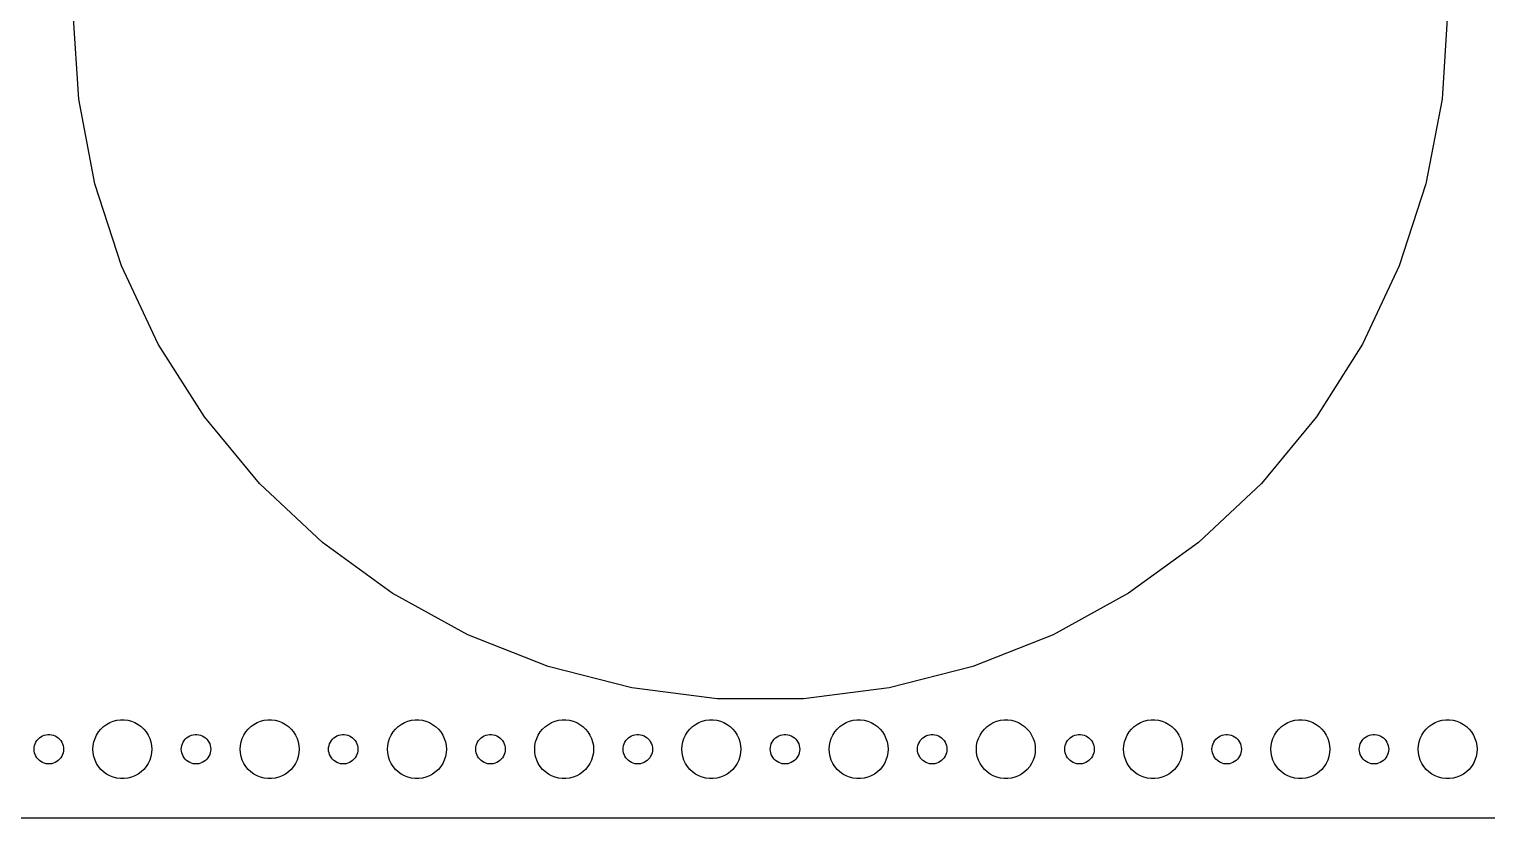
# Model space of a CAD drawing. Header units: metres. Extents: x -367 to 367, y -82 to 82.
# Drawn here: x -219.5 to -71, y -82 to -1.6 of the extents above; entities that cross this region are included whole.
import ezdxf

# ---------------------------------------------------------------- set-up
doc = ezdxf.new("R2010")
doc.units = ezdxf.units.M

msp = doc.modelspace()

# ---------------------------------------------------------------- linework, layer by layer
for p, q in [((-214.448, -8.7733), (-215, 0)), ((-75, 0), (-75.552, -8.7733)), ((-212.801, -17.4083), (-214.448, -8.7733)), ((-75.552, -8.7733), (-77.1992, -17.4083)), ((-210.084, -25.7687), (-212.801, -17.4083)), ((-77.1992, -17.4083), (-79.9156, -25.7687)), ((-206.341, -33.7227), (-210.084, -25.7687)), ((-79.9156, -25.7687), (-83.6585, -33.7227)), ((-201.631, -41.145), (-206.341, -33.7227)), ((-83.6585, -33.7227), (-88.3688, -41.145)), ((-196.028, -47.9183), (-201.631, -41.145)), ((-88.3688, -41.145), (-93.9722, -47.9183)), ((-189.62, -53.9359), (-196.028, -47.9183)), ((-93.9722, -47.9183), (-100.38, -53.9359)), ((-182.508, -59.103), (-189.62, -53.9359)), ((-100.38, -53.9359), (-107.492, -59.103)), ((-174.805, -63.3379), (-182.508, -59.103)), ((-107.492, -59.103), (-115.195, -63.3379)), ((-166.631, -66.574), (-174.805, -63.3379)), ((-115.195, -63.3379), (-123.369, -66.574)), ((-158.117, -68.7601), (-166.631, -66.574)), ((-123.369, -66.574), (-131.883, -68.7601)), ((-149.395, -69.8619), (-158.117, -68.7601)), ((-131.883, -68.7601), (-140.605, -69.8619)), ((-140.605, -69.8619), (-149.395, -69.8619)), ((-212.187, -72.9464), (-211.912, -72.6885)), ((-211.912, -72.6885), (-211.607, -72.467)), ((-211.607, -72.467), (-211.277, -72.2855)), ((-211.277, -72.2855), (-210.927, -72.1468)), ((-210.927, -72.1468), (-210.562, -72.0531)), ((-210.562, -72.0531), (-210.188, -72.0059)), ((-210.188, -72.0059), (-209.812, -72.0059)), ((-209.812, -72.0059), (-209.438, -72.0531)), ((-209.438, -72.0531), (-209.073, -72.1468)), ((-209.073, -72.1468), (-208.723, -72.2855)), ((-208.723, -72.2855), (-208.393, -72.467)), ((-208.393, -72.467), (-208.088, -72.6885)), ((-208.088, -72.6885), (-207.813, -72.9464)), ((-197.187, -72.9464), (-196.912, -72.6885)), ((-196.912, -72.6885), (-196.607, -72.467)), ((-196.607, -72.467), (-196.277, -72.2855)), ((-196.277, -72.2855), (-195.927, -72.1468)), ((-195.927, -72.1468), (-195.562, -72.0531)), ((-195.562, -72.0531), (-195.188, -72.0059)), ((-195.188, -72.0059), (-194.812, -72.0059)), ((-194.812, -72.0059), (-194.438, -72.0531)), ((-194.438, -72.0531), (-194.073, -72.1468)), ((-194.073, -72.1468), (-193.723, -72.2855)), ((-193.723, -72.2855), (-193.393, -72.467)), ((-193.393, -72.467), (-193.088, -72.6885)), ((-193.088, -72.6885), (-192.813, -72.9464)), ((-182.187, -72.9464), (-181.912, -72.6885)), ((-181.912, -72.6885), (-181.607, -72.467)), ((-181.607, -72.467), (-181.277, -72.2855)), ((-181.277, -72.2855), (-180.927, -72.1468)), ((-180.927, -72.1468), (-180.562, -72.0531)), ((-180.562, -72.0531), (-180.188, -72.0059)), ((-180.188, -72.0059), (-179.812, -72.0059)), ((-179.812, -72.0059), (-179.438, -72.0531)), ((-179.438, -72.0531), (-179.073, -72.1468)), ((-179.073, -72.1468), (-178.723, -72.2855)), ((-178.723, -72.2855), (-178.393, -72.467)), ((-178.393, -72.467), (-178.088, -72.6885)), ((-178.088, -72.6885), (-177.813, -72.9464)), ((-167.187, -72.9464), (-166.912, -72.6885)), ((-166.912, -72.6885), (-166.607, -72.467)), ((-166.607, -72.467), (-166.277, -72.2855)), ((-166.277, -72.2855), (-165.927, -72.1468)), ((-165.927, -72.1468), (-165.562, -72.0531)), ((-165.562, -72.0531), (-165.188, -72.0059)), ((-165.188, -72.0059), (-164.812, -72.0059)), ((-164.812, -72.0059), (-164.438, -72.0531)), ((-164.438, -72.0531), (-164.073, -72.1468)), ((-164.073, -72.1468), (-163.723, -72.2855)), ((-163.723, -72.2855), (-163.393, -72.467)), ((-163.393, -72.467), (-163.088, -72.6885)), ((-163.088, -72.6885), (-162.813, -72.9464)), ((-152.187, -72.9464), (-151.912, -72.6885)), ((-151.912, -72.6885), (-151.607, -72.467)), ((-151.607, -72.467), (-151.277, -72.2855)), ((-151.277, -72.2855), (-150.927, -72.1468)), ((-150.927, -72.1468), (-150.562, -72.0531)), ((-150.562, -72.0531), (-150.188, -72.0059)), ((-150.188, -72.0059), (-149.812, -72.0059)), ((-149.812, -72.0059), (-149.438, -72.0531)), ((-149.438, -72.0531), (-149.073, -72.1468)), ((-149.073, -72.1468), (-148.723, -72.2855)), ((-148.723, -72.2855), (-148.393, -72.467)), ((-148.393, -72.467), (-148.088, -72.6885)), ((-148.088, -72.6885), (-147.813, -72.9464)), ((-137.187, -72.9464), (-136.912, -72.6885)), ((-136.912, -72.6885), (-136.607, -72.467)), ((-136.607, -72.467), (-136.277, -72.2855)), ((-136.277, -72.2855), (-135.927, -72.1468)), ((-135.927, -72.1468), (-135.562, -72.0531)), ((-135.562, -72.0531), (-135.188, -72.0059)), ((-135.188, -72.0059), (-134.812, -72.0059)), ((-134.812, -72.0059), (-134.438, -72.0531)), ((-134.438, -72.0531), (-134.073, -72.1468)), ((-134.073, -72.1468), (-133.723, -72.2855)), ((-133.723, -72.2855), (-133.393, -72.467)), ((-133.393, -72.467), (-133.088, -72.6885)), ((-133.088, -72.6885), (-132.813, -72.9464)), ((-122.187, -72.9464), (-121.912, -72.6885)), ((-121.912, -72.6885), (-121.607, -72.467)), ((-121.607, -72.467), (-121.277, -72.2855)), ((-121.277, -72.2855), (-120.927, -72.1468)), ((-120.927, -72.1468), (-120.562, -72.0531)), ((-120.562, -72.0531), (-120.188, -72.0059)), ((-120.188, -72.0059), (-119.812, -72.0059)), ((-119.812, -72.0059), (-119.438, -72.0531)), ((-119.438, -72.0531), (-119.073, -72.1468)), ((-119.073, -72.1468), (-118.723, -72.2855)), ((-118.723, -72.2855), (-118.393, -72.467)), ((-118.393, -72.467), (-118.088, -72.6885)), ((-118.088, -72.6885), (-117.813, -72.9464)), ((-107.187, -72.9464), (-106.912, -72.6885)), ((-106.912, -72.6885), (-106.607, -72.467)), ((-106.607, -72.467), (-106.277, -72.2855)), ((-106.277, -72.2855), (-105.927, -72.1468)), ((-105.927, -72.1468), (-105.562, -72.0531)), ((-105.562, -72.0531), (-105.188, -72.0059)), ((-105.188, -72.0059), (-104.812, -72.0059)), ((-104.812, -72.0059), (-104.438, -72.0531)), ((-104.438, -72.0531), (-104.073, -72.1468)), ((-104.073, -72.1468), (-103.723, -72.2855)), ((-103.723, -72.2855), (-103.393, -72.467)), ((-103.393, -72.467), (-103.088, -72.6885)), ((-103.088, -72.6885), (-102.813, -72.9464)), ((-92.1869, -72.9464), (-91.9123, -72.6885)), ((-91.9123, -72.6885), (-91.6075, -72.467)), ((-91.6075, -72.467), (-91.2773, -72.2855)), ((-91.2773, -72.2855), (-90.927, -72.1468)), ((-90.927, -72.1468), (-90.5621, -72.0531)), ((-90.5621, -72.0531), (-90.1884, -72.0059)), ((-90.1884, -72.0059), (-89.8116, -72.0059)), ((-89.8116, -72.0059), (-89.4379, -72.0531)), ((-89.4379, -72.0531), (-89.073, -72.1468)), ((-89.073, -72.1468), (-88.7227, -72.2855)), ((-88.7227, -72.2855), (-88.3925, -72.467)), ((-88.3925, -72.467), (-88.0877, -72.6885)), ((-88.0877, -72.6885), (-87.8131, -72.9464)), ((-77.1869, -72.9464), (-76.9123, -72.6885)), ((-76.9123, -72.6885), (-76.6075, -72.467)), ((-76.6075, -72.467), (-76.2773, -72.2855)), ((-76.2773, -72.2855), (-75.927, -72.1468)), ((-75.927, -72.1468), (-75.5621, -72.0531)), ((-75.5621, -72.0531), (-75.1884, -72.0059)), ((-75.1884, -72.0059), (-74.8116, -72.0059)), ((-74.8116, -72.0059), (-74.4379, -72.0531)), ((-74.4379, -72.0531), (-74.073, -72.1468)), ((-74.073, -72.1468), (-73.7227, -72.2855)), ((-73.7227, -72.2855), (-73.3925, -72.467)), ((-73.3925, -72.467), (-73.0877, -72.6885)), ((-73.0877, -72.6885), (-72.8131, -72.9464)), ((-218.814, -74.2774), (-218.714, -74.1183)), ((-218.714, -74.1183), (-218.593, -73.9732)), ((-218.593, -73.9732), (-218.456, -73.8442)), ((-218.456, -73.8442), (-218.304, -73.7335)), ((-218.304, -73.7335), (-218.139, -73.6428)), ((-218.139, -73.6428), (-217.964, -73.5734)), ((-217.964, -73.5734), (-217.781, -73.5266)), ((-217.781, -73.5266), (-217.594, -73.503)), ((-217.594, -73.503), (-217.406, -73.503)), ((-217.406, -73.503), (-217.219, -73.5266)), ((-217.219, -73.5266), (-217.036, -73.5734)), ((-217.036, -73.5734), (-216.861, -73.6428)), ((-216.861, -73.6428), (-216.696, -73.7335)), ((-216.696, -73.7335), (-216.544, -73.8442)), ((-216.544, -73.8442), (-216.407, -73.9732)), ((-216.407, -73.9732), (-216.286, -74.1183)), ((-216.286, -74.1183), (-216.186, -74.2774)), ((-212.906, -74.2539), (-212.789, -73.8956)), ((-212.789, -73.8956), (-212.629, -73.5547)), ((-212.629, -73.5547), (-212.427, -73.2366)), ((-212.427, -73.2366), (-212.187, -72.9464)), ((-207.813, -72.9464), (-207.573, -73.2366)), ((-207.573, -73.2366), (-207.371, -73.5547)), ((-207.371, -73.5547), (-207.211, -73.8956)), ((-207.211, -73.8956), (-207.094, -74.2539)), ((-203.814, -74.2774), (-203.714, -74.1183)), ((-203.714, -74.1183), (-203.593, -73.9732)), ((-203.593, -73.9732), (-203.456, -73.8442)), ((-203.456, -73.8442), (-203.304, -73.7335)), ((-203.304, -73.7335), (-203.139, -73.6428)), ((-203.139, -73.6428), (-202.964, -73.5734)), ((-202.964, -73.5734), (-202.781, -73.5266)), ((-202.781, -73.5266), (-202.594, -73.503)), ((-202.594, -73.503), (-202.406, -73.503)), ((-202.406, -73.503), (-202.219, -73.5266)), ((-202.219, -73.5266), (-202.036, -73.5734)), ((-202.036, -73.5734), (-201.861, -73.6428)), ((-201.861, -73.6428), (-201.696, -73.7335)), ((-201.696, -73.7335), (-201.544, -73.8442)), ((-201.544, -73.8442), (-201.407, -73.9732)), ((-201.407, -73.9732), (-201.286, -74.1183)), ((-201.286, -74.1183), (-201.186, -74.2774)), ((-197.906, -74.2539), (-197.789, -73.8956)), ((-197.789, -73.8956), (-197.629, -73.5547)), ((-197.629, -73.5547), (-197.427, -73.2366)), ((-197.427, -73.2366), (-197.187, -72.9464)), ((-192.813, -72.9464), (-192.573, -73.2366)), ((-192.573, -73.2366), (-192.371, -73.5547)), ((-192.371, -73.5547), (-192.211, -73.8956)), ((-192.211, -73.8956), (-192.094, -74.2539)), ((-188.814, -74.2774), (-188.714, -74.1183)), ((-188.714, -74.1183), (-188.593, -73.9732)), ((-188.593, -73.9732), (-188.456, -73.8442)), ((-188.456, -73.8442), (-188.304, -73.7335)), ((-188.304, -73.7335), (-188.139, -73.6428)), ((-188.139, -73.6428), (-187.964, -73.5734)), ((-187.964, -73.5734), (-187.781, -73.5266)), ((-187.781, -73.5266), (-187.594, -73.503)), ((-187.594, -73.503), (-187.406, -73.503)), ((-187.406, -73.503), (-187.219, -73.5266)), ((-187.219, -73.5266), (-187.036, -73.5734)), ((-187.036, -73.5734), (-186.861, -73.6428)), ((-186.861, -73.6428), (-186.696, -73.7335)), ((-186.696, -73.7335), (-186.544, -73.8442)), ((-186.544, -73.8442), (-186.407, -73.9732)), ((-186.407, -73.9732), (-186.286, -74.1183)), ((-186.286, -74.1183), (-186.186, -74.2774)), ((-182.906, -74.2539), (-182.789, -73.8956)), ((-182.789, -73.8956), (-182.629, -73.5547)), ((-182.629, -73.5547), (-182.427, -73.2366)), ((-182.427, -73.2366), (-182.187, -72.9464)), ((-177.813, -72.9464), (-177.573, -73.2366)), ((-177.573, -73.2366), (-177.371, -73.5547)), ((-177.371, -73.5547), (-177.211, -73.8956)), ((-177.211, -73.8956), (-177.094, -74.2539)), ((-173.814, -74.2774), (-173.714, -74.1183)), ((-173.714, -74.1183), (-173.593, -73.9732)), ((-173.593, -73.9732), (-173.456, -73.8442)), ((-173.456, -73.8442), (-173.304, -73.7335)), ((-173.304, -73.7335), (-173.139, -73.6428)), ((-173.139, -73.6428), (-172.964, -73.5734)), ((-172.964, -73.5734), (-172.781, -73.5266)), ((-172.781, -73.5266), (-172.594, -73.503)), ((-172.594, -73.503), (-172.406, -73.503)), ((-172.406, -73.503), (-172.219, -73.5266)), ((-172.219, -73.5266), (-172.036, -73.5734)), ((-172.036, -73.5734), (-171.861, -73.6428)), ((-171.861, -73.6428), (-171.696, -73.7335)), ((-171.696, -73.7335), (-171.544, -73.8442)), ((-171.544, -73.8442), (-171.407, -73.9732)), ((-171.407, -73.9732), (-171.286, -74.1183)), ((-171.286, -74.1183), (-171.186, -74.2774)), ((-167.906, -74.2539), (-167.789, -73.8956)), ((-167.789, -73.8956), (-167.629, -73.5547)), ((-167.629, -73.5547), (-167.427, -73.2366)), ((-167.427, -73.2366), (-167.187, -72.9464)), ((-162.813, -72.9464), (-162.573, -73.2366)), ((-162.573, -73.2366), (-162.371, -73.5547)), ((-162.371, -73.5547), (-162.211, -73.8956)), ((-162.211, -73.8956), (-162.094, -74.2539)), ((-158.814, -74.2774), (-158.714, -74.1183)), ((-158.714, -74.1183), (-158.593, -73.9732)), ((-158.593, -73.9732), (-158.456, -73.8442)), ((-158.456, -73.8442), (-158.304, -73.7335)), ((-158.304, -73.7335), (-158.139, -73.6428)), ((-158.139, -73.6428), (-157.964, -73.5734)), ((-157.964, -73.5734), (-157.781, -73.5266)), ((-157.781, -73.5266), (-157.594, -73.503)), ((-157.594, -73.503), (-157.406, -73.503)), ((-157.406, -73.503), (-157.219, -73.5266)), ((-157.219, -73.5266), (-157.036, -73.5734)), ((-157.036, -73.5734), (-156.861, -73.6428)), ((-156.861, -73.6428), (-156.696, -73.7335)), ((-156.696, -73.7335), (-156.544, -73.8442)), ((-156.544, -73.8442), (-156.407, -73.9732)), ((-156.407, -73.9732), (-156.286, -74.1183)), ((-156.286, -74.1183), (-156.186, -74.2774)), ((-152.906, -74.2539), (-152.789, -73.8956)), ((-152.789, -73.8956), (-152.629, -73.5547)), ((-152.629, -73.5547), (-152.427, -73.2366)), ((-152.427, -73.2366), (-152.187, -72.9464)), ((-147.813, -72.9464), (-147.573, -73.2366)), ((-147.573, -73.2366), (-147.371, -73.5547)), ((-147.371, -73.5547), (-147.211, -73.8956)), ((-147.211, -73.8956), (-147.094, -74.2539)), ((-143.814, -74.2774), (-143.714, -74.1183)), ((-143.714, -74.1183), (-143.593, -73.9732)), ((-143.593, -73.9732), (-143.456, -73.8442)), ((-143.456, -73.8442), (-143.304, -73.7335)), ((-143.304, -73.7335), (-143.139, -73.6428)), ((-143.139, -73.6428), (-142.964, -73.5734)), ((-142.964, -73.5734), (-142.781, -73.5266)), ((-142.781, -73.5266), (-142.594, -73.503)), ((-142.594, -73.503), (-142.406, -73.503)), ((-142.406, -73.503), (-142.219, -73.5266)), ((-142.219, -73.5266), (-142.036, -73.5734)), ((-142.036, -73.5734), (-141.861, -73.6428)), ((-141.861, -73.6428), (-141.696, -73.7335)), ((-141.696, -73.7335), (-141.544, -73.8442)), ((-141.544, -73.8442), (-141.407, -73.9732)), ((-141.407, -73.9732), (-141.286, -74.1183)), ((-141.286, -74.1183), (-141.186, -74.2774)), ((-137.906, -74.2539), (-137.789, -73.8956)), ((-137.789, -73.8956), (-137.629, -73.5547)), ((-137.629, -73.5547), (-137.427, -73.2366)), ((-137.427, -73.2366), (-137.187, -72.9464)), ((-132.813, -72.9464), (-132.573, -73.2366)), ((-132.573, -73.2366), (-132.371, -73.5547)), ((-132.371, -73.5547), (-132.211, -73.8956)), ((-132.211, -73.8956), (-132.094, -74.2539)), ((-128.814, -74.2774), (-128.714, -74.1183)), ((-128.714, -74.1183), (-128.593, -73.9732)), ((-128.593, -73.9732), (-128.456, -73.8442)), ((-128.456, -73.8442), (-128.304, -73.7335)), ((-128.304, -73.7335), (-128.139, -73.6428)), ((-128.139, -73.6428), (-127.964, -73.5734)), ((-127.964, -73.5734), (-127.781, -73.5266)), ((-127.781, -73.5266), (-127.594, -73.503)), ((-127.594, -73.503), (-127.406, -73.503)), ((-127.406, -73.503), (-127.219, -73.5266)), ((-127.219, -73.5266), (-127.036, -73.5734)), ((-127.036, -73.5734), (-126.861, -73.6428)), ((-126.861, -73.6428), (-126.696, -73.7335)), ((-126.696, -73.7335), (-126.544, -73.8442)), ((-126.544, -73.8442), (-126.407, -73.9732)), ((-126.407, -73.9732), (-126.286, -74.1183)), ((-126.286, -74.1183), (-126.186, -74.2774)), ((-122.906, -74.2539), (-122.789, -73.8956)), ((-122.789, -73.8956), (-122.629, -73.5547)), ((-122.629, -73.5547), (-122.427, -73.2366)), ((-122.427, -73.2366), (-122.187, -72.9464)), ((-117.813, -72.9464), (-117.573, -73.2366)), ((-117.573, -73.2366), (-117.371, -73.5547)), ((-117.371, -73.5547), (-117.211, -73.8956)), ((-117.211, -73.8956), (-117.094, -74.2539)), ((-113.814, -74.2774), (-113.714, -74.1183)), ((-113.714, -74.1183), (-113.593, -73.9732)), ((-113.593, -73.9732), (-113.456, -73.8442)), ((-113.456, -73.8442), (-113.304, -73.7335)), ((-113.304, -73.7335), (-113.139, -73.6428)), ((-113.139, -73.6428), (-112.964, -73.5734)), ((-112.964, -73.5734), (-112.781, -73.5266)), ((-112.781, -73.5266), (-112.594, -73.503)), ((-112.594, -73.503), (-112.406, -73.503)), ((-112.406, -73.503), (-112.219, -73.5266)), ((-112.219, -73.5266), (-112.036, -73.5734)), ((-112.036, -73.5734), (-111.861, -73.6428)), ((-111.861, -73.6428), (-111.696, -73.7335)), ((-111.696, -73.7335), (-111.544, -73.8442)), ((-111.544, -73.8442), (-111.407, -73.9732)), ((-111.407, -73.9732), (-111.286, -74.1183)), ((-111.286, -74.1183), (-111.186, -74.2774)), ((-107.906, -74.2539), (-107.789, -73.8956)), ((-107.789, -73.8956), (-107.629, -73.5547)), ((-107.629, -73.5547), (-107.427, -73.2366)), ((-107.427, -73.2366), (-107.187, -72.9464)), ((-102.813, -72.9464), (-102.573, -73.2366)), ((-102.573, -73.2366), (-102.371, -73.5547)), ((-102.371, -73.5547), (-102.211, -73.8956)), ((-102.211, -73.8956), (-102.094, -74.2539)), ((-98.8145, -74.2774), (-98.7135, -74.1183)), ((-98.7135, -74.1183), (-98.5934, -73.9732)), ((-98.5934, -73.9732), (-98.4561, -73.8442)), ((-98.4561, -73.8442), (-98.3037, -73.7335)), ((-98.3037, -73.7335), (-98.1387, -73.6428)), ((-98.1387, -73.6428), (-97.9635, -73.5734)), ((-97.9635, -73.5734), (-97.7811, -73.5266)), ((-97.7811, -73.5266), (-97.5942, -73.503)), ((-97.5942, -73.503), (-97.4058, -73.503)), ((-97.4058, -73.503), (-97.2189, -73.5266)), ((-97.2189, -73.5266), (-97.0365, -73.5734)), ((-97.0365, -73.5734), (-96.8613, -73.6428)), ((-96.8613, -73.6428), (-96.6963, -73.7335)), ((-96.6963, -73.7335), (-96.5439, -73.8442)), ((-96.5439, -73.8442), (-96.4065, -73.9732)), ((-96.4065, -73.9732), (-96.2865, -74.1183)), ((-96.2865, -74.1183), (-96.1855, -74.2774)), ((-92.9057, -74.2539), (-92.7893, -73.8956)), ((-92.7893, -73.8956), (-92.6289, -73.5547)), ((-92.6289, -73.5547), (-92.427, -73.2366)), ((-92.427, -73.2366), (-92.1869, -72.9464)), ((-87.8131, -72.9464), (-87.573, -73.2366)), ((-87.573, -73.2366), (-87.3711, -73.5547)), ((-87.3711, -73.5547), (-87.2107, -73.8956)), ((-87.2107, -73.8956), (-87.0943, -74.2539)), ((-83.8145, -74.2774), (-83.7135, -74.1183)), ((-83.7135, -74.1183), (-83.5934, -73.9732)), ((-83.5934, -73.9732), (-83.4561, -73.8442)), ((-83.4561, -73.8442), (-83.3037, -73.7335)), ((-83.3037, -73.7335), (-83.1387, -73.6428)), ((-83.1387, -73.6428), (-82.9635, -73.5734)), ((-82.9635, -73.5734), (-82.7811, -73.5266)), ((-82.7811, -73.5266), (-82.5942, -73.503)), ((-82.5942, -73.503), (-82.4058, -73.503)), ((-82.4058, -73.503), (-82.2189, -73.5266)), ((-82.2189, -73.5266), (-82.0365, -73.5734)), ((-82.0365, -73.5734), (-81.8613, -73.6428)), ((-81.8613, -73.6428), (-81.6963, -73.7335)), ((-81.6963, -73.7335), (-81.5439, -73.8442)), ((-81.5439, -73.8442), (-81.4065, -73.9732)), ((-81.4065, -73.9732), (-81.2865, -74.1183)), ((-81.2865, -74.1183), (-81.1855, -74.2774)), ((-77.9057, -74.2539), (-77.7893, -73.8956)), ((-77.7893, -73.8956), (-77.6289, -73.5547)), ((-77.6289, -73.5547), (-77.427, -73.2366)), ((-77.427, -73.2366), (-77.1869, -72.9464)), ((-72.8131, -72.9464), (-72.573, -73.2366)), ((-72.573, -73.2366), (-72.3711, -73.5547)), ((-72.3711, -73.5547), (-72.2107, -73.8956)), ((-72.2107, -73.8956), (-72.0943, -74.2539)), ((-219, -75), (-218.988, -74.812)), ((-218.988, -75.188), (-219, -75)), ((-218.988, -74.812), (-218.953, -74.627)), ((-218.953, -75.373), (-218.988, -75.188)), ((-218.953, -74.627), (-218.895, -74.4478)), ((-218.895, -75.5522), (-218.953, -75.373)), ((-218.895, -74.4478), (-218.814, -74.2774)), ((-218.814, -75.7226), (-218.895, -75.5522)), ((-218.714, -75.8817), (-218.814, -75.7226)), ((-216.186, -75.7226), (-216.286, -75.8817)), ((-216.186, -74.2774), (-216.105, -74.4478)), ((-216.105, -75.5522), (-216.186, -75.7226)), ((-216.105, -74.4478), (-216.047, -74.627)), ((-216.047, -75.373), (-216.105, -75.5522)), ((-216.047, -74.627), (-216.012, -74.812)), ((-216.012, -75.188), (-216.047, -75.373)), ((-216.012, -74.812), (-216, -75)), ((-216, -75), (-216.012, -75.188)), ((-213, -75), (-212.976, -74.624)), ((-212.976, -75.376), (-213, -75)), ((-212.976, -74.624), (-212.906, -74.2539)), ((-212.906, -75.7461), (-212.976, -75.376)), ((-207.094, -74.2539), (-207.024, -74.624)), ((-207.024, -75.376), (-207.094, -75.7461)), ((-207.024, -74.624), (-207, -75)), ((-207, -75), (-207.024, -75.376)), ((-204, -75), (-203.988, -74.812)), ((-203.988, -75.188), (-204, -75)), ((-203.988, -74.812), (-203.953, -74.627)), ((-203.953, -75.373), (-203.988, -75.188)), ((-203.953, -74.627), (-203.895, -74.4478)), ((-203.895, -75.5522), (-203.953, -75.373)), ((-203.895, -74.4478), (-203.814, -74.2774)), ((-203.814, -75.7226), (-203.895, -75.5522)), ((-203.714, -75.8817), (-203.814, -75.7226)), ((-201.186, -75.7226), (-201.286, -75.8817)), ((-201.186, -74.2774), (-201.105, -74.4478)), ((-201.105, -75.5522), (-201.186, -75.7226)), ((-201.105, -74.4478), (-201.047, -74.627)), ((-201.047, -75.373), (-201.105, -75.5522)), ((-201.047, -74.627), (-201.012, -74.812)), ((-201.012, -75.188), (-201.047, -75.373)), ((-201.012, -74.812), (-201, -75)), ((-201, -75), (-201.012, -75.188)), ((-198, -75), (-197.976, -74.624)), ((-197.976, -75.376), (-198, -75)), ((-197.976, -74.624), (-197.906, -74.2539)), ((-197.906, -75.7461), (-197.976, -75.376)), ((-192.094, -74.2539), (-192.024, -74.624)), ((-192.024, -75.376), (-192.094, -75.7461)), ((-192.024, -74.624), (-192, -75)), ((-192, -75), (-192.024, -75.376)), ((-189, -75), (-188.988, -74.812)), ((-188.988, -75.188), (-189, -75)), ((-188.988, -74.812), (-188.953, -74.627)), ((-188.953, -75.373), (-188.988, -75.188)), ((-188.953, -74.627), (-188.895, -74.4478)), ((-188.895, -75.5522), (-188.953, -75.373)), ((-188.895, -74.4478), (-188.814, -74.2774)), ((-188.814, -75.7226), (-188.895, -75.5522)), ((-188.714, -75.8817), (-188.814, -75.7226)), ((-186.186, -75.7226), (-186.286, -75.8817)), ((-186.186, -74.2774), (-186.105, -74.4478)), ((-186.105, -75.5522), (-186.186, -75.7226)), ((-186.105, -74.4478), (-186.047, -74.627)), ((-186.047, -75.373), (-186.105, -75.5522)), ((-186.047, -74.627), (-186.012, -74.812)), ((-186.012, -75.188), (-186.047, -75.373)), ((-186.012, -74.812), (-186, -75)), ((-186, -75), (-186.012, -75.188)), ((-183, -75), (-182.976, -74.624)), ((-182.976, -75.376), (-183, -75)), ((-182.976, -74.624), (-182.906, -74.2539)), ((-182.906, -75.7461), (-182.976, -75.376)), ((-177.094, -74.2539), (-177.024, -74.624)), ((-177.024, -75.376), (-177.094, -75.7461)), ((-177.024, -74.624), (-177, -75)), ((-177, -75), (-177.024, -75.376)), ((-174, -75), (-173.988, -74.812)), ((-173.988, -75.188), (-174, -75)), ((-173.988, -74.812), (-173.953, -74.627)), ((-173.953, -75.373), (-173.988, -75.188)), ((-173.953, -74.627), (-173.895, -74.4478)), ((-173.895, -75.5522), (-173.953, -75.373)), ((-173.895, -74.4478), (-173.814, -74.2774)), ((-173.814, -75.7226), (-173.895, -75.5522)), ((-173.714, -75.8817), (-173.814, -75.7226)), ((-171.186, -75.7226), (-171.286, -75.8817)), ((-171.186, -74.2774), (-171.105, -74.4478)), ((-171.105, -75.5522), (-171.186, -75.7226)), ((-171.105, -74.4478), (-171.047, -74.627)), ((-171.047, -75.373), (-171.105, -75.5522)), ((-171.047, -74.627), (-171.012, -74.812)), ((-171.012, -75.188), (-171.047, -75.373)), ((-171.012, -74.812), (-171, -75)), ((-171, -75), (-171.012, -75.188)), ((-168, -75), (-167.976, -74.624)), ((-167.976, -75.376), (-168, -75)), ((-167.976, -74.624), (-167.906, -74.2539)), ((-167.906, -75.7461), (-167.976, -75.376)), ((-162.094, -74.2539), (-162.024, -74.624)), ((-162.024, -75.376), (-162.094, -75.7461)), ((-162.024, -74.624), (-162, -75)), ((-162, -75), (-162.024, -75.376)), ((-159, -75), (-158.988, -74.812)), ((-158.988, -75.188), (-159, -75)), ((-158.988, -74.812), (-158.953, -74.627)), ((-158.953, -75.373), (-158.988, -75.188)), ((-158.953, -74.627), (-158.895, -74.4478)), ((-158.895, -75.5522), (-158.953, -75.373)), ((-158.895, -74.4478), (-158.814, -74.2774)), ((-158.814, -75.7226), (-158.895, -75.5522)), ((-158.714, -75.8817), (-158.814, -75.7226)), ((-156.186, -75.7226), (-156.286, -75.8817)), ((-156.186, -74.2774), (-156.105, -74.4478)), ((-156.105, -75.5522), (-156.186, -75.7226)), ((-156.105, -74.4478), (-156.047, -74.627)), ((-156.047, -75.373), (-156.105, -75.5522)), ((-156.047, -74.627), (-156.012, -74.812)), ((-156.012, -75.188), (-156.047, -75.373)), ((-156.012, -74.812), (-156, -75)), ((-156, -75), (-156.012, -75.188)), ((-153, -75), (-152.976, -74.624)), ((-152.976, -75.376), (-153, -75)), ((-152.976, -74.624), (-152.906, -74.2539)), ((-152.906, -75.7461), (-152.976, -75.376)), ((-147.094, -74.2539), (-147.024, -74.624)), ((-147.024, -75.376), (-147.094, -75.7461)), ((-147.024, -74.624), (-147, -75)), ((-147, -75), (-147.024, -75.376)), ((-144, -75), (-143.988, -74.812)), ((-143.988, -75.188), (-144, -75)), ((-143.988, -74.812), (-143.953, -74.627)), ((-143.953, -75.373), (-143.988, -75.188)), ((-143.953, -74.627), (-143.895, -74.4478)), ((-143.895, -75.5522), (-143.953, -75.373)), ((-143.895, -74.4478), (-143.814, -74.2774)), ((-143.814, -75.7226), (-143.895, -75.5522)), ((-143.714, -75.8817), (-143.814, -75.7226)), ((-141.186, -75.7226), (-141.286, -75.8817)), ((-141.186, -74.2774), (-141.105, -74.4478)), ((-141.105, -75.5522), (-141.186, -75.7226)), ((-141.105, -74.4478), (-141.047, -74.627)), ((-141.047, -75.373), (-141.105, -75.5522)), ((-141.047, -74.627), (-141.012, -74.812)), ((-141.012, -75.188), (-141.047, -75.373)), ((-141.012, -74.812), (-141, -75)), ((-141, -75), (-141.012, -75.188)), ((-138, -75), (-137.976, -74.624)), ((-137.976, -75.376), (-138, -75)), ((-137.976, -74.624), (-137.906, -74.2539)), ((-137.906, -75.7461), (-137.976, -75.376)), ((-132.094, -74.2539), (-132.024, -74.624)), ((-132.024, -75.376), (-132.094, -75.7461)), ((-132.024, -74.624), (-132, -75)), ((-132, -75), (-132.024, -75.376)), ((-129, -75), (-128.988, -74.812)), ((-128.988, -75.188), (-129, -75)), ((-128.988, -74.812), (-128.953, -74.627)), ((-128.953, -75.373), (-128.988, -75.188)), ((-128.953, -74.627), (-128.895, -74.4478)), ((-128.895, -75.5522), (-128.953, -75.373)), ((-128.895, -74.4478), (-128.814, -74.2774)), ((-128.814, -75.7226), (-128.895, -75.5522)), ((-128.714, -75.8817), (-128.814, -75.7226)), ((-126.186, -75.7226), (-126.286, -75.8817)), ((-126.186, -74.2774), (-126.105, -74.4478)), ((-126.105, -75.5522), (-126.186, -75.7226)), ((-126.105, -74.4478), (-126.047, -74.627)), ((-126.047, -75.373), (-126.105, -75.5522)), ((-126.047, -74.627), (-126.012, -74.812)), ((-126.012, -75.188), (-126.047, -75.373)), ((-126.012, -74.812), (-126, -75)), ((-126, -75), (-126.012, -75.188)), ((-123, -75), (-122.976, -74.624)), ((-122.976, -75.376), (-123, -75)), ((-122.976, -74.624), (-122.906, -74.2539)), ((-122.906, -75.7461), (-122.976, -75.376)), ((-117.094, -74.2539), (-117.024, -74.624)), ((-117.024, -75.376), (-117.094, -75.7461)), ((-117.024, -74.624), (-117, -75)), ((-117, -75), (-117.024, -75.376)), ((-114, -75), (-113.988, -74.812)), ((-113.988, -75.188), (-114, -75)), ((-113.988, -74.812), (-113.953, -74.627)), ((-113.953, -75.373), (-113.988, -75.188)), ((-113.953, -74.627), (-113.895, -74.4478)), ((-113.895, -75.5522), (-113.953, -75.373)), ((-113.895, -74.4478), (-113.814, -74.2774)), ((-113.814, -75.7226), (-113.895, -75.5522)), ((-113.714, -75.8817), (-113.814, -75.7226)), ((-111.186, -75.7226), (-111.286, -75.8817)), ((-111.186, -74.2774), (-111.105, -74.4478)), ((-111.105, -75.5522), (-111.186, -75.7226)), ((-111.105, -74.4478), (-111.047, -74.627)), ((-111.047, -75.373), (-111.105, -75.5522)), ((-111.047, -74.627), (-111.012, -74.812)), ((-111.012, -75.188), (-111.047, -75.373)), ((-111.012, -74.812), (-111, -75)), ((-111, -75), (-111.012, -75.188)), ((-108, -75), (-107.976, -74.624)), ((-107.976, -75.376), (-108, -75)), ((-107.976, -74.624), (-107.906, -74.2539)), ((-107.906, -75.7461), (-107.976, -75.376)), ((-102.094, -74.2539), (-102.024, -74.624)), ((-102.024, -75.376), (-102.094, -75.7461)), ((-102.024, -74.624), (-102, -75)), ((-102, -75), (-102.024, -75.376)), ((-99, -75), (-98.9882, -74.812)), ((-98.9882, -75.188), (-99, -75)), ((-98.9882, -74.812), (-98.9529, -74.627)), ((-98.9529, -75.373), (-98.9882, -75.188)), ((-98.9529, -74.627), (-98.8947, -74.4478)), ((-98.8947, -75.5522), (-98.9529, -75.373)), ((-98.8947, -74.4478), (-98.8145, -74.2774)), ((-98.8145, -75.7226), (-98.8947, -75.5522)), ((-98.7135, -75.8817), (-98.8145, -75.7226)), ((-96.1855, -75.7226), (-96.2865, -75.8817)), ((-96.1855, -74.2774), (-96.1053, -74.4478)), ((-96.1053, -75.5522), (-96.1855, -75.7226)), ((-96.1053, -74.4478), (-96.0471, -74.627)), ((-96.0471, -75.373), (-96.1053, -75.5522)), ((-96.0471, -74.627), (-96.0118, -74.812)), ((-96.0118, -75.188), (-96.0471, -75.373)), ((-96.0118, -74.812), (-96, -75)), ((-96, -75), (-96.0118, -75.188)), ((-93, -75), (-92.9763, -74.624)), ((-92.9763, -75.376), (-93, -75)), ((-92.9763, -74.624), (-92.9057, -74.2539)), ((-92.9057, -75.7461), (-92.9763, -75.376)), ((-87.0943, -74.2539), (-87.0237, -74.624)), ((-87.0237, -75.376), (-87.0943, -75.7461)), ((-87.0237, -74.624), (-87, -75)), ((-87, -75), (-87.0237, -75.376)), ((-84, -75), (-83.9882, -74.812)), ((-83.9882, -75.188), (-84, -75)), ((-83.9882, -74.812), (-83.9529, -74.627)), ((-83.9529, -75.373), (-83.9882, -75.188)), ((-83.9529, -74.627), (-83.8947, -74.4478)), ((-83.8947, -75.5522), (-83.9529, -75.373)), ((-83.8947, -74.4478), (-83.8145, -74.2774)), ((-83.8145, -75.7226), (-83.8947, -75.5522)), ((-83.7135, -75.8817), (-83.8145, -75.7226)), ((-81.1855, -75.7226), (-81.2865, -75.8817)), ((-81.1855, -74.2774), (-81.1053, -74.4478)), ((-81.1053, -75.5522), (-81.1855, -75.7226)), ((-81.1053, -74.4478), (-81.0471, -74.627)), ((-81.0471, -75.373), (-81.1053, -75.5522)), ((-81.0471, -74.627), (-81.0118, -74.812)), ((-81.0118, -75.188), (-81.0471, -75.373)), ((-81.0118, -74.812), (-81, -75)), ((-81, -75), (-81.0118, -75.188)), ((-78, -75), (-77.9763, -74.624)), ((-77.9763, -75.376), (-78, -75)), ((-77.9763, -74.624), (-77.9057, -74.2539)), ((-77.9057, -75.7461), (-77.9763, -75.376)), ((-72.0943, -74.2539), (-72.0237, -74.624)), ((-72.0237, -75.376), (-72.0943, -75.7461)), ((-72.0237, -74.624), (-72, -75)), ((-72, -75), (-72.0237, -75.376)), ((-218.593, -76.0268), (-218.714, -75.8817)), ((-218.456, -76.1558), (-218.593, -76.0268)), ((-218.304, -76.2665), (-218.456, -76.1558)), ((-218.139, -76.3572), (-218.304, -76.2665)), ((-217.964, -76.4266), (-218.139, -76.3572)), ((-217.781, -76.4734), (-217.964, -76.4266)), ((-217.594, -76.497), (-217.781, -76.4734)), ((-217.406, -76.497), (-217.594, -76.497)), ((-217.219, -76.4734), (-217.406, -76.497)), ((-217.036, -76.4266), (-217.219, -76.4734)), ((-216.861, -76.3572), (-217.036, -76.4266)), ((-216.696, -76.2665), (-216.861, -76.3572)), ((-216.544, -76.1558), (-216.696, -76.2665)), ((-216.407, -76.0268), (-216.544, -76.1558)), ((-216.286, -75.8817), (-216.407, -76.0268)), ((-212.789, -76.1044), (-212.906, -75.7461)), ((-212.629, -76.4453), (-212.789, -76.1044)), ((-212.427, -76.7634), (-212.629, -76.4453)), ((-212.187, -77.0536), (-212.427, -76.7634)), ((-211.912, -77.3115), (-212.187, -77.0536)), ((-207.813, -77.0536), (-208.088, -77.3115)), ((-207.573, -76.7634), (-207.813, -77.0536)), ((-207.371, -76.4453), (-207.573, -76.7634)), ((-207.211, -76.1044), (-207.371, -76.4453)), ((-207.094, -75.7461), (-207.211, -76.1044)), ((-203.593, -76.0268), (-203.714, -75.8817)), ((-203.456, -76.1558), (-203.593, -76.0268)), ((-203.304, -76.2665), (-203.456, -76.1558)), ((-203.139, -76.3572), (-203.304, -76.2665)), ((-202.964, -76.4266), (-203.139, -76.3572)), ((-202.781, -76.4734), (-202.964, -76.4266)), ((-202.594, -76.497), (-202.781, -76.4734)), ((-202.406, -76.497), (-202.594, -76.497)), ((-202.219, -76.4734), (-202.406, -76.497)), ((-202.036, -76.4266), (-202.219, -76.4734)), ((-201.861, -76.3572), (-202.036, -76.4266)), ((-201.696, -76.2665), (-201.861, -76.3572)), ((-201.544, -76.1558), (-201.696, -76.2665)), ((-201.407, -76.0268), (-201.544, -76.1558)), ((-201.286, -75.8817), (-201.407, -76.0268)), ((-197.789, -76.1044), (-197.906, -75.7461)), ((-197.629, -76.4453), (-197.789, -76.1044)), ((-197.427, -76.7634), (-197.629, -76.4453)), ((-197.187, -77.0536), (-197.427, -76.7634)), ((-196.912, -77.3115), (-197.187, -77.0536)), ((-192.813, -77.0536), (-193.088, -77.3115)), ((-192.573, -76.7634), (-192.813, -77.0536)), ((-192.371, -76.4453), (-192.573, -76.7634)), ((-192.211, -76.1044), (-192.371, -76.4453)), ((-192.094, -75.7461), (-192.211, -76.1044)), ((-188.593, -76.0268), (-188.714, -75.8817)), ((-188.456, -76.1558), (-188.593, -76.0268)), ((-188.304, -76.2665), (-188.456, -76.1558)), ((-188.139, -76.3572), (-188.304, -76.2665)), ((-187.964, -76.4266), (-188.139, -76.3572)), ((-187.781, -76.4734), (-187.964, -76.4266)), ((-187.594, -76.497), (-187.781, -76.4734)), ((-187.406, -76.497), (-187.594, -76.497)), ((-187.219, -76.4734), (-187.406, -76.497)), ((-187.036, -76.4266), (-187.219, -76.4734)), ((-186.861, -76.3572), (-187.036, -76.4266)), ((-186.696, -76.2665), (-186.861, -76.3572)), ((-186.544, -76.1558), (-186.696, -76.2665)), ((-186.407, -76.0268), (-186.544, -76.1558)), ((-186.286, -75.8817), (-186.407, -76.0268)), ((-182.789, -76.1044), (-182.906, -75.7461)), ((-182.629, -76.4453), (-182.789, -76.1044)), ((-182.427, -76.7634), (-182.629, -76.4453)), ((-182.187, -77.0536), (-182.427, -76.7634)), ((-181.912, -77.3115), (-182.187, -77.0536)), ((-177.813, -77.0536), (-178.088, -77.3115)), ((-177.573, -76.7634), (-177.813, -77.0536)), ((-177.371, -76.4453), (-177.573, -76.7634)), ((-177.211, -76.1044), (-177.371, -76.4453)), ((-177.094, -75.7461), (-177.211, -76.1044)), ((-173.593, -76.0268), (-173.714, -75.8817)), ((-173.456, -76.1558), (-173.593, -76.0268)), ((-173.304, -76.2665), (-173.456, -76.1558)), ((-173.139, -76.3572), (-173.304, -76.2665)), ((-172.964, -76.4266), (-173.139, -76.3572)), ((-172.781, -76.4734), (-172.964, -76.4266)), ((-172.594, -76.497), (-172.781, -76.4734)), ((-172.406, -76.497), (-172.594, -76.497)), ((-172.219, -76.4734), (-172.406, -76.497)), ((-172.036, -76.4266), (-172.219, -76.4734)), ((-171.861, -76.3572), (-172.036, -76.4266)), ((-171.696, -76.2665), (-171.861, -76.3572)), ((-171.544, -76.1558), (-171.696, -76.2665)), ((-171.407, -76.0268), (-171.544, -76.1558)), ((-171.286, -75.8817), (-171.407, -76.0268)), ((-167.789, -76.1044), (-167.906, -75.7461)), ((-167.629, -76.4453), (-167.789, -76.1044)), ((-167.427, -76.7634), (-167.629, -76.4453)), ((-167.187, -77.0536), (-167.427, -76.7634)), ((-166.912, -77.3115), (-167.187, -77.0536)), ((-162.813, -77.0536), (-163.088, -77.3115)), ((-162.573, -76.7634), (-162.813, -77.0536)), ((-162.371, -76.4453), (-162.573, -76.7634)), ((-162.211, -76.1044), (-162.371, -76.4453)), ((-162.094, -75.7461), (-162.211, -76.1044)), ((-158.593, -76.0268), (-158.714, -75.8817)), ((-158.456, -76.1558), (-158.593, -76.0268)), ((-158.304, -76.2665), (-158.456, -76.1558)), ((-158.139, -76.3572), (-158.304, -76.2665)), ((-157.964, -76.4266), (-158.139, -76.3572)), ((-157.781, -76.4734), (-157.964, -76.4266)), ((-157.594, -76.497), (-157.781, -76.4734)), ((-157.406, -76.497), (-157.594, -76.497)), ((-157.219, -76.4734), (-157.406, -76.497)), ((-157.036, -76.4266), (-157.219, -76.4734)), ((-156.861, -76.3572), (-157.036, -76.4266)), ((-156.696, -76.2665), (-156.861, -76.3572)), ((-156.544, -76.1558), (-156.696, -76.2665)), ((-156.407, -76.0268), (-156.544, -76.1558)), ((-156.286, -75.8817), (-156.407, -76.0268)), ((-152.789, -76.1044), (-152.906, -75.7461)), ((-152.629, -76.4453), (-152.789, -76.1044)), ((-152.427, -76.7634), (-152.629, -76.4453)), ((-152.187, -77.0536), (-152.427, -76.7634)), ((-151.912, -77.3115), (-152.187, -77.0536)), ((-147.813, -77.0536), (-148.088, -77.3115)), ((-147.573, -76.7634), (-147.813, -77.0536)), ((-147.371, -76.4453), (-147.573, -76.7634)), ((-147.211, -76.1044), (-147.371, -76.4453)), ((-147.094, -75.7461), (-147.211, -76.1044)), ((-143.593, -76.0268), (-143.714, -75.8817)), ((-143.456, -76.1558), (-143.593, -76.0268)), ((-143.304, -76.2665), (-143.456, -76.1558)), ((-143.139, -76.3572), (-143.304, -76.2665)), ((-142.964, -76.4266), (-143.139, -76.3572)), ((-142.781, -76.4734), (-142.964, -76.4266)), ((-142.594, -76.497), (-142.781, -76.4734)), ((-142.406, -76.497), (-142.594, -76.497)), ((-142.219, -76.4734), (-142.406, -76.497)), ((-142.036, -76.4266), (-142.219, -76.4734)), ((-141.861, -76.3572), (-142.036, -76.4266)), ((-141.696, -76.2665), (-141.861, -76.3572)), ((-141.544, -76.1558), (-141.696, -76.2665)), ((-141.407, -76.0268), (-141.544, -76.1558)), ((-141.286, -75.8817), (-141.407, -76.0268)), ((-137.789, -76.1044), (-137.906, -75.7461)), ((-137.629, -76.4453), (-137.789, -76.1044)), ((-137.427, -76.7634), (-137.629, -76.4453)), ((-137.187, -77.0536), (-137.427, -76.7634)), ((-136.912, -77.3115), (-137.187, -77.0536)), ((-132.813, -77.0536), (-133.088, -77.3115)), ((-132.573, -76.7634), (-132.813, -77.0536)), ((-132.371, -76.4453), (-132.573, -76.7634)), ((-132.211, -76.1044), (-132.371, -76.4453)), ((-132.094, -75.7461), (-132.211, -76.1044)), ((-128.593, -76.0268), (-128.714, -75.8817)), ((-128.456, -76.1558), (-128.593, -76.0268)), ((-128.304, -76.2665), (-128.456, -76.1558)), ((-128.139, -76.3572), (-128.304, -76.2665)), ((-127.964, -76.4266), (-128.139, -76.3572)), ((-127.781, -76.4734), (-127.964, -76.4266)), ((-127.594, -76.497), (-127.781, -76.4734)), ((-127.406, -76.497), (-127.594, -76.497)), ((-127.219, -76.4734), (-127.406, -76.497)), ((-127.036, -76.4266), (-127.219, -76.4734)), ((-126.861, -76.3572), (-127.036, -76.4266)), ((-126.696, -76.2665), (-126.861, -76.3572)), ((-126.544, -76.1558), (-126.696, -76.2665)), ((-126.407, -76.0268), (-126.544, -76.1558)), ((-126.286, -75.8817), (-126.407, -76.0268)), ((-122.789, -76.1044), (-122.906, -75.7461)), ((-122.629, -76.4453), (-122.789, -76.1044)), ((-122.427, -76.7634), (-122.629, -76.4453)), ((-122.187, -77.0536), (-122.427, -76.7634)), ((-121.912, -77.3115), (-122.187, -77.0536)), ((-117.813, -77.0536), (-118.088, -77.3115)), ((-117.573, -76.7634), (-117.813, -77.0536)), ((-117.371, -76.4453), (-117.573, -76.7634)), ((-117.211, -76.1044), (-117.371, -76.4453)), ((-117.094, -75.7461), (-117.211, -76.1044)), ((-113.593, -76.0268), (-113.714, -75.8817)), ((-113.456, -76.1558), (-113.593, -76.0268)), ((-113.304, -76.2665), (-113.456, -76.1558)), ((-113.139, -76.3572), (-113.304, -76.2665)), ((-112.964, -76.4266), (-113.139, -76.3572)), ((-112.781, -76.4734), (-112.964, -76.4266)), ((-112.594, -76.497), (-112.781, -76.4734)), ((-112.406, -76.497), (-112.594, -76.497)), ((-112.219, -76.4734), (-112.406, -76.497)), ((-112.036, -76.4266), (-112.219, -76.4734)), ((-111.861, -76.3572), (-112.036, -76.4266)), ((-111.696, -76.2665), (-111.861, -76.3572)), ((-111.544, -76.1558), (-111.696, -76.2665)), ((-111.407, -76.0268), (-111.544, -76.1558)), ((-111.286, -75.8817), (-111.407, -76.0268)), ((-107.789, -76.1044), (-107.906, -75.7461)), ((-107.629, -76.4453), (-107.789, -76.1044)), ((-107.427, -76.7634), (-107.629, -76.4453)), ((-107.187, -77.0536), (-107.427, -76.7634)), ((-106.912, -77.3115), (-107.187, -77.0536)), ((-102.813, -77.0536), (-103.088, -77.3115)), ((-102.573, -76.7634), (-102.813, -77.0536)), ((-102.371, -76.4453), (-102.573, -76.7634)), ((-102.211, -76.1044), (-102.371, -76.4453)), ((-102.094, -75.7461), (-102.211, -76.1044)), ((-98.5934, -76.0268), (-98.7135, -75.8817)), ((-98.4561, -76.1558), (-98.5934, -76.0268)), ((-98.3037, -76.2665), (-98.4561, -76.1558)), ((-98.1387, -76.3572), (-98.3037, -76.2665)), ((-97.9635, -76.4266), (-98.1387, -76.3572)), ((-97.7811, -76.4734), (-97.9635, -76.4266)), ((-97.5942, -76.497), (-97.7811, -76.4734)), ((-97.4058, -76.497), (-97.5942, -76.497)), ((-97.2189, -76.4734), (-97.4058, -76.497)), ((-97.0365, -76.4266), (-97.2189, -76.4734)), ((-96.8613, -76.3572), (-97.0365, -76.4266)), ((-96.6963, -76.2665), (-96.8613, -76.3572)), ((-96.5439, -76.1558), (-96.6963, -76.2665)), ((-96.4065, -76.0268), (-96.5439, -76.1558)), ((-96.2865, -75.8817), (-96.4065, -76.0268)), ((-92.7893, -76.1044), (-92.9057, -75.7461)), ((-92.6289, -76.4453), (-92.7893, -76.1044)), ((-92.427, -76.7634), (-92.6289, -76.4453)), ((-92.1869, -77.0536), (-92.427, -76.7634)), ((-91.9123, -77.3115), (-92.1869, -77.0536)), ((-87.8131, -77.0536), (-88.0877, -77.3115)), ((-87.573, -76.7634), (-87.8131, -77.0536)), ((-87.3711, -76.4453), (-87.573, -76.7634)), ((-87.2107, -76.1044), (-87.3711, -76.4453)), ((-87.0943, -75.7461), (-87.2107, -76.1044)), ((-83.5934, -76.0268), (-83.7135, -75.8817)), ((-83.4561, -76.1558), (-83.5934, -76.0268)), ((-83.3037, -76.2665), (-83.4561, -76.1558)), ((-83.1387, -76.3572), (-83.3037, -76.2665)), ((-82.9635, -76.4266), (-83.1387, -76.3572)), ((-82.7811, -76.4734), (-82.9635, -76.4266)), ((-82.5942, -76.497), (-82.7811, -76.4734)), ((-82.4058, -76.497), (-82.5942, -76.497)), ((-82.2189, -76.4734), (-82.4058, -76.497)), ((-82.0365, -76.4266), (-82.2189, -76.4734)), ((-81.8613, -76.3572), (-82.0365, -76.4266)), ((-81.6963, -76.2665), (-81.8613, -76.3572)), ((-81.5439, -76.1558), (-81.6963, -76.2665)), ((-81.4065, -76.0268), (-81.5439, -76.1558)), ((-81.2865, -75.8817), (-81.4065, -76.0268)), ((-77.7893, -76.1044), (-77.9057, -75.7461)), ((-77.6289, -76.4453), (-77.7893, -76.1044)), ((-77.427, -76.7634), (-77.6289, -76.4453)), ((-77.1869, -77.0536), (-77.427, -76.7634)), ((-76.9123, -77.3115), (-77.1869, -77.0536)), ((-72.8131, -77.0536), (-73.0877, -77.3115)), ((-72.573, -76.7634), (-72.8131, -77.0536)), ((-72.3711, -76.4453), (-72.573, -76.7634)), ((-72.2107, -76.1044), (-72.3711, -76.4453)), ((-72.0943, -75.7461), (-72.2107, -76.1044)), ((-211.607, -77.533), (-211.912, -77.3115)), ((-211.277, -77.7145), (-211.607, -77.533)), ((-210.927, -77.8532), (-211.277, -77.7145)), ((-210.562, -77.9469), (-210.927, -77.8532)), ((-210.188, -77.9941), (-210.562, -77.9469)), ((-209.812, -77.9941), (-210.188, -77.9941)), ((-209.438, -77.9469), (-209.812, -77.9941)), ((-209.073, -77.8532), (-209.438, -77.9469)), ((-208.723, -77.7145), (-209.073, -77.8532)), ((-208.393, -77.533), (-208.723, -77.7145)), ((-208.088, -77.3115), (-208.393, -77.533)), ((-196.607, -77.533), (-196.912, -77.3115)), ((-196.277, -77.7145), (-196.607, -77.533)), ((-195.927, -77.8532), (-196.277, -77.7145)), ((-195.562, -77.9469), (-195.927, -77.8532)), ((-195.188, -77.9941), (-195.562, -77.9469)), ((-194.812, -77.9941), (-195.188, -77.9941)), ((-194.438, -77.9469), (-194.812, -77.9941)), ((-194.073, -77.8532), (-194.438, -77.9469)), ((-193.723, -77.7145), (-194.073, -77.8532)), ((-193.393, -77.533), (-193.723, -77.7145)), ((-193.088, -77.3115), (-193.393, -77.533)), ((-181.607, -77.533), (-181.912, -77.3115)), ((-181.277, -77.7145), (-181.607, -77.533)), ((-180.927, -77.8532), (-181.277, -77.7145)), ((-180.562, -77.9469), (-180.927, -77.8532)), ((-180.188, -77.9941), (-180.562, -77.9469)), ((-179.812, -77.9941), (-180.188, -77.9941)), ((-179.438, -77.9469), (-179.812, -77.9941)), ((-179.073, -77.8532), (-179.438, -77.9469)), ((-178.723, -77.7145), (-179.073, -77.8532)), ((-178.393, -77.533), (-178.723, -77.7145)), ((-178.088, -77.3115), (-178.393, -77.533)), ((-166.607, -77.533), (-166.912, -77.3115)), ((-166.277, -77.7145), (-166.607, -77.533)), ((-165.927, -77.8532), (-166.277, -77.7145)), ((-165.562, -77.9469), (-165.927, -77.8532)), ((-165.188, -77.9941), (-165.562, -77.9469)), ((-164.812, -77.9941), (-165.188, -77.9941)), ((-164.438, -77.9469), (-164.812, -77.9941)), ((-164.073, -77.8532), (-164.438, -77.9469)), ((-163.723, -77.7145), (-164.073, -77.8532)), ((-163.393, -77.533), (-163.723, -77.7145)), ((-163.088, -77.3115), (-163.393, -77.533)), ((-151.607, -77.533), (-151.912, -77.3115)), ((-151.277, -77.7145), (-151.607, -77.533)), ((-150.927, -77.8532), (-151.277, -77.7145)), ((-150.562, -77.9469), (-150.927, -77.8532)), ((-150.188, -77.9941), (-150.562, -77.9469)), ((-149.812, -77.9941), (-150.188, -77.9941)), ((-149.438, -77.9469), (-149.812, -77.9941)), ((-149.073, -77.8532), (-149.438, -77.9469)), ((-148.723, -77.7145), (-149.073, -77.8532)), ((-148.393, -77.533), (-148.723, -77.7145)), ((-148.088, -77.3115), (-148.393, -77.533)), ((-136.607, -77.533), (-136.912, -77.3115)), ((-136.277, -77.7145), (-136.607, -77.533)), ((-135.927, -77.8532), (-136.277, -77.7145)), ((-135.562, -77.9469), (-135.927, -77.8532)), ((-135.188, -77.9941), (-135.562, -77.9469)), ((-134.812, -77.9941), (-135.188, -77.9941)), ((-134.438, -77.9469), (-134.812, -77.9941)), ((-134.073, -77.8532), (-134.438, -77.9469)), ((-133.723, -77.7145), (-134.073, -77.8532)), ((-133.393, -77.533), (-133.723, -77.7145)), ((-133.088, -77.3115), (-133.393, -77.533)), ((-121.607, -77.533), (-121.912, -77.3115)), ((-121.277, -77.7145), (-121.607, -77.533)), ((-120.927, -77.8532), (-121.277, -77.7145)), ((-120.562, -77.9469), (-120.927, -77.8532)), ((-120.188, -77.9941), (-120.562, -77.9469)), ((-119.812, -77.9941), (-120.188, -77.9941)), ((-119.438, -77.9469), (-119.812, -77.9941)), ((-119.073, -77.8532), (-119.438, -77.9469)), ((-118.723, -77.7145), (-119.073, -77.8532)), ((-118.393, -77.533), (-118.723, -77.7145)), ((-118.088, -77.3115), (-118.393, -77.533)), ((-106.607, -77.533), (-106.912, -77.3115)), ((-106.277, -77.7145), (-106.607, -77.533)), ((-105.927, -77.8532), (-106.277, -77.7145)), ((-105.562, -77.9469), (-105.927, -77.8532)), ((-105.188, -77.9941), (-105.562, -77.9469)), ((-104.812, -77.9941), (-105.188, -77.9941)), ((-104.438, -77.9469), (-104.812, -77.9941)), ((-104.073, -77.8532), (-104.438, -77.9469)), ((-103.723, -77.7145), (-104.073, -77.8532)), ((-103.393, -77.533), (-103.723, -77.7145)), ((-103.088, -77.3115), (-103.393, -77.533)), ((-91.6075, -77.533), (-91.9123, -77.3115)), ((-91.2773, -77.7145), (-91.6075, -77.533)), ((-90.927, -77.8532), (-91.2773, -77.7145)), ((-90.5621, -77.9469), (-90.927, -77.8532)), ((-90.1884, -77.9941), (-90.5621, -77.9469)), ((-89.8116, -77.9941), (-90.1884, -77.9941)), ((-89.4379, -77.9469), (-89.8116, -77.9941)), ((-89.073, -77.8532), (-89.4379, -77.9469)), ((-88.7227, -77.7145), (-89.073, -77.8532)), ((-88.3925, -77.533), (-88.7227, -77.7145)), ((-88.0877, -77.3115), (-88.3925, -77.533)), ((-76.6075, -77.533), (-76.9123, -77.3115)), ((-76.2773, -77.7145), (-76.6075, -77.533)), ((-75.927, -77.8532), (-76.2773, -77.7145)), ((-75.5621, -77.9469), (-75.927, -77.8532)), ((-75.1884, -77.9941), (-75.5621, -77.9469)), ((-74.8116, -77.9941), (-75.1884, -77.9941)), ((-74.4379, -77.9469), (-74.8116, -77.9941)), ((-74.073, -77.8532), (-74.4379, -77.9469)), ((-73.7227, -77.7145), (-74.073, -77.8532)), ((-73.3925, -77.533), (-73.7227, -77.7145)), ((-73.0877, -77.3115), (-73.3925, -77.533)), ((-362.314, -81.9901), (362.314, -81.9901))]:
    msp.add_line(p, q)

doc.saveas('drawing.dxf')
